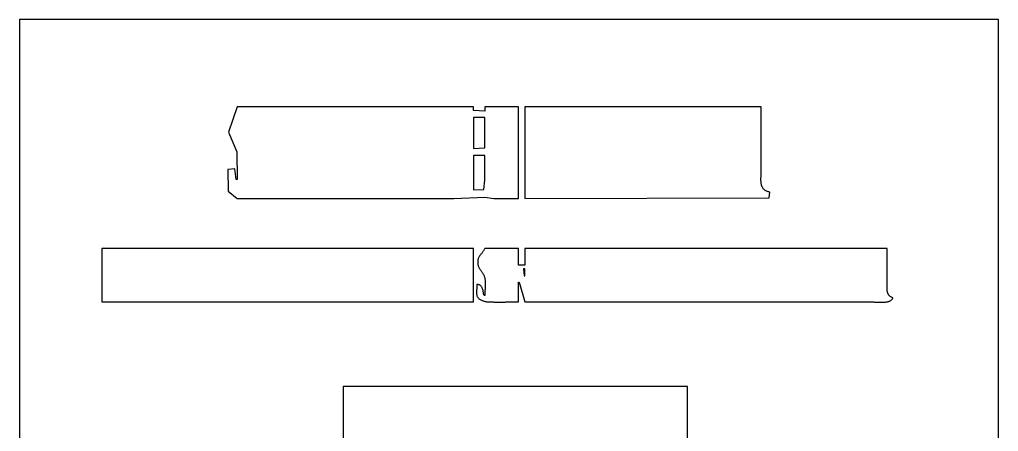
# Model space of a CAD drawing. Extents: x 0 to 1391, y 0 to 1579.
# Drawn here: x 0 to 1391, y 994 to 1579 of the extents above; entities that cross this region are included whole.
import ezdxf

# ---------------------------------------------------------------- set-up
doc = ezdxf.new("R2010")
doc.units = 0
doc.layers.add('C141', color=141, linetype='CONTINUOUS')
doc.layers.add('C7', color=7, linetype='CONTINUOUS')

msp = doc.modelspace()

# ---------------------------------------------------------------- linework, layer by layer
at = {"layer": 'C141'}
for points in [[(460, 1058), (460, 788)], [(949, 787), (949, 1058), (460, 1058)]]:
    msp.add_lwpolyline(points, dxfattribs=at)
at = {"layer": 'C7'}
for points in [[(0, 1579)], [(0, 1579), (0, 0), (1391, 0), (1391, 1579), (0, 1579)], [(309, 1455), (297.0046, 1419), (308.686, 1391), (309, 1352), (308, 1352), (306, 1367), (296, 1366), (296.6034, 1335.3904), (309, 1325), (544, 1325), (617, 1325), (661, 1327), (674, 1325), (709, 1325), (709, 1455), (661, 1455), (661, 1449), (645, 1450), (645, 1455), (309, 1455)], [(718, 1455), (718, 1325), (1065, 1326), (1066, 1334), (1064.9348, 1334.246), (1063.9305, 1334.5251), (1062.9851, 1334.8363), (1062.0972, 1335.179), (1061.2648, 1335.5521), (1060.4863, 1335.955), (1059.7601, 1336.3867), (1059.0844, 1336.8464), (1058.4574, 1337.3333), (1057.8776, 1337.8465), (1057.3431, 1338.3853), (1056.8524, 1338.9487), (1056.4036, 1339.5359), (1055.995, 1340.1462), (1055.6251, 1340.7786), (1055.292, 1341.4323), (1054.994, 1342.1065), (1054.7295, 1342.8004), (1054.4967, 1343.5131), (1054.2939, 1344.2438), (1054.1195, 1344.9916), (1053.9717, 1345.7557), (1053.8488, 1346.5353), (1053.7491, 1347.3296), (1053.6709, 1348.1376), (1053.6124, 1348.9586), (1053.5721, 1349.7917), (1053.5482, 1350.6361), (1053.5389, 1351.491), (1053.5426, 1352.3555), (1053.5575, 1353.2288), (1053.582, 1354.11), (1053.6143, 1354.9983), (1053.6528, 1355.8929), (1053.6957, 1356.7929), (1053.7414, 1357.6976), (1053.7881, 1358.606), (1053.834, 1359.5173), (1053.8776, 1360.4307), (1053.9171, 1361.3454), (1053.9508, 1362.2605), (1053.977, 1363.1752), (1053.9939, 1364.0886), (1054, 1365), (1054, 1455), (718, 1455)], [(645, 1440), (645, 1396), (661, 1397), (661, 1440), (645, 1440)], [(645, 1386), (645, 1337), (659.9722, 1337.8318), (661, 1351), (661, 1386), (645, 1386)], [(117, 1254), (117, 1178), (645, 1178), (645, 1254), (117, 1254)], [(661, 1254), (660.7024, 1253.1154), (660.3465, 1252.2733), (659.9387, 1251.469), (659.4857, 1250.6976), (658.9941, 1249.9545), (658.4704, 1249.2347), (657.9212, 1248.5335), (657.3532, 1247.8462), (656.7728, 1247.1679), (656.1867, 1246.4939), (655.6015, 1245.8195), (655.0237, 1245.1397), (654.46, 1244.4499), (653.9169, 1243.7452), (653.401, 1243.0209), (652.9189, 1242.2722), (652.4771, 1241.4943), (652.0824, 1240.6825), (651.7412, 1239.8319), (651.4602, 1238.9378), (651.2459, 1237.9954), (651.1049, 1237), (651.0151, 1235.8272), (650.9844, 1234.7172), (651.0094, 1233.6658), (651.0871, 1232.6687), (651.2142, 1231.7217), (651.3874, 1230.8204), (651.6036, 1229.9608), (651.8596, 1229.1385), (652.1522, 1228.3492), (652.4781, 1227.5888), (652.8342, 1226.8531), (653.2172, 1226.1377), (653.624, 1225.4384), (654.0514, 1224.751), (654.496, 1224.0712), (654.9548, 1223.3949), (655.4246, 1222.7177), (655.9021, 1222.0354), (656.384, 1221.3438), (656.8674, 1220.6387), (657.3488, 1219.9157), (657.8251, 1219.1707), (658.2931, 1218.3994), (658.7496, 1217.5975), (659.1914, 1216.7609), (659.6153, 1215.8852), (660.0181, 1214.9664), (660.3966, 1214), (660.6827, 1213.1526), (660.9307, 1212.2738), (661.1426, 1211.3659), (661.3206, 1210.4313), (661.4668, 1209.4724), (661.5834, 1208.4915), (661.6726, 1207.491), (661.7364, 1206.4732), (661.7771, 1205.4405), (661.7967, 1204.3953), (661.7975, 1203.34), (661.7816, 1202.2768), (661.7511, 1201.2082), (661.7082, 1200.1365), (661.6551, 1199.0641), (661.5938, 1197.9933), (661.5266, 1196.9266), (661.4556, 1195.8662), (661.3829, 1194.8146), (661.3107, 1193.7741), (661.2412, 1192.7471), (661.1764, 1191.7358), (661.1186, 1190.7428), (661.0699, 1189.7704), (661.0325, 1188.8208), (661.0084, 1187.8966), (661, 1187), (660, 1187), (659.8103, 1187.8677), (659.632, 1188.7517), (659.4608, 1189.6472), (659.2924, 1190.5497), (659.1227, 1191.4546), (658.9473, 1192.3573), (658.7621, 1193.2532), (658.5628, 1194.1377), (658.3452, 1195.0063), (658.1051, 1195.8543), (657.8381, 1196.6772), (657.5401, 1197.4704), (657.2067, 1198.2292), (656.8339, 1198.9492), (656.4174, 1199.6257), (655.9528, 1200.2541), (655.436, 1200.8298), (654.8627, 1201.3483), (654.2287, 1201.8049), (653.5298, 1202.1951), (652.7617, 1202.5143), (651.9202, 1202.7579), (651.001, 1202.9213), (650, 1203), (649.9859, 1202.1809), (649.9475, 1201.2971), (649.8905, 1200.357), (649.8203, 1199.3688), (649.7427, 1198.3408), (649.6634, 1197.2813), (649.5878, 1196.1987), (649.5216, 1195.1011), (649.4706, 1193.997), (649.4402, 1192.8946), (649.4362, 1191.8022), (649.4642, 1190.7281), (649.5297, 1189.6806), (649.6385, 1188.668), (649.7961, 1187.6985), (650.0082, 1186.7806), (650.2804, 1185.9225), (650.6183, 1185.1325), (651.0277, 1184.4189), (651.5213, 1183.775), (652.1199, 1183.1609), (652.8126, 1182.5773), (653.5883, 1182.0249), (654.436, 1181.5046), (655.3448, 1181.0172), (656.3035, 1180.5632), (657.3013, 1180.1436), (658.327, 1179.7591), (659.3698, 1179.4105), (660.4185, 1179.0985), (661.4623, 1178.8239), (662.4901, 1178.5875), (663.4908, 1178.39), (664.4536, 1178.2322), (665.3673, 1178.1148), (666.221, 1178.0387), (667.0038, 1178.0046), (668.003, 1177.9881), (669.0024, 1177.9731), (670.0019, 1177.9598), (671.0014, 1177.9478), (672.001, 1177.9373), (673.0007, 1177.9281), (674.0004, 1177.9201), (675.0002, 1177.9135), (676, 1177.9079), (676.9999, 1177.9035), (677.9999, 1177.9001), (678.9998, 1177.8978), (679.9999, 1177.8963), (680.9999, 1177.8958), (682, 1177.896), (683.0001, 1177.897), (684.0003, 1177.8987), (685.0004, 1177.9011), (686.0006, 1177.904), (687.0008, 1177.9075), (688.001, 1177.9115), (689.0012, 1177.9158), (690.0014, 1177.9205), (691.0016, 1177.9255), (692.0018, 1177.9308), (693.0019, 1177.9362), (694.0021, 1177.9417), (695.0022, 1177.9473), (696.0024, 1177.953), (697.0025, 1177.9585), (698.0025, 1177.964), (699.0025, 1177.9692), (700.0025, 1177.9743), (701.0025, 1177.9791), (702.0023, 1177.9835), (703.0022, 1177.9875), (704.002, 1177.9911), (705.0017, 1177.9941), (706.0014, 1177.9966), (707.001, 1177.9984), (708.0005, 1177.9996), (709, 1178), (709, 1206), (710, 1206), (718, 1178), (1118, 1178), (1212, 1178), (1212.6366, 1177.9935), (1213.327, 1177.9755), (1214.0672, 1177.9479), (1214.8535, 1177.9124), (1215.6818, 1177.8711), (1216.5483, 1177.8257), (1217.4491, 1177.7783), (1218.3803, 1177.7306), (1219.3381, 1177.6846), (1220.3185, 1177.6422), (1221.3176, 1177.6053), (1222.3315, 1177.5757), (1223.3564, 1177.5554), (1224.3884, 1177.5463), (1225.4235, 1177.5502), (1226.4579, 1177.569), (1227.4877, 1177.6047), (1228.5089, 1177.6591), (1229.5178, 1177.7341), (1230.5104, 1177.8317), (1231.4828, 1177.9536), (1232.4311, 1178.1019), (1233.3514, 1178.2783), (1234.2399, 1178.4849), (1235.0927, 1178.7234), (1235.9057, 1178.9958), (1236.6753, 1179.304), (1237.3974, 1179.6499), (1238.0682, 1180.0353), (1238.6838, 1180.4621), (1239.2403, 1180.9324), (1239.7338, 1181.4478), (1240.1604, 1182.0104), (1240.5162, 1182.622), (1240.7974, 1183.2846), (1241, 1184), (1239.9584, 1184.3989), (1239.0081, 1184.8317), (1238.1451, 1185.2973), (1237.3654, 1185.7949), (1236.6647, 1186.3237), (1236.039, 1186.8826), (1235.4843, 1187.4708), (1234.9964, 1188.0874), (1234.5713, 1188.7315), (1234.2049, 1189.4022), (1233.8932, 1190.0985), (1233.6319, 1190.8197), (1233.4171, 1191.5648), (1233.2446, 1192.3328), (1233.1104, 1193.1229), (1233.0105, 1193.9343), (1232.9406, 1194.7659), (1232.8968, 1195.6169), (1232.8749, 1196.4864), (1232.8708, 1197.3735), (1232.8806, 1198.2772), (1232.9001, 1199.1968), (1232.9251, 1200.1312), (1232.9517, 1201.0797), (1232.9758, 1202.0412), (1232.9932, 1203.0149), (1233, 1204), (1233, 1254), (718, 1254), (718, 1230), (709, 1230), (709, 1254), (661, 1254)], [(716, 1225), (717, 1215), (718, 1215), (718, 1225), (716, 1225)]]:
    msp.add_lwpolyline(points, dxfattribs=at)

doc.saveas('drawing.dxf')
